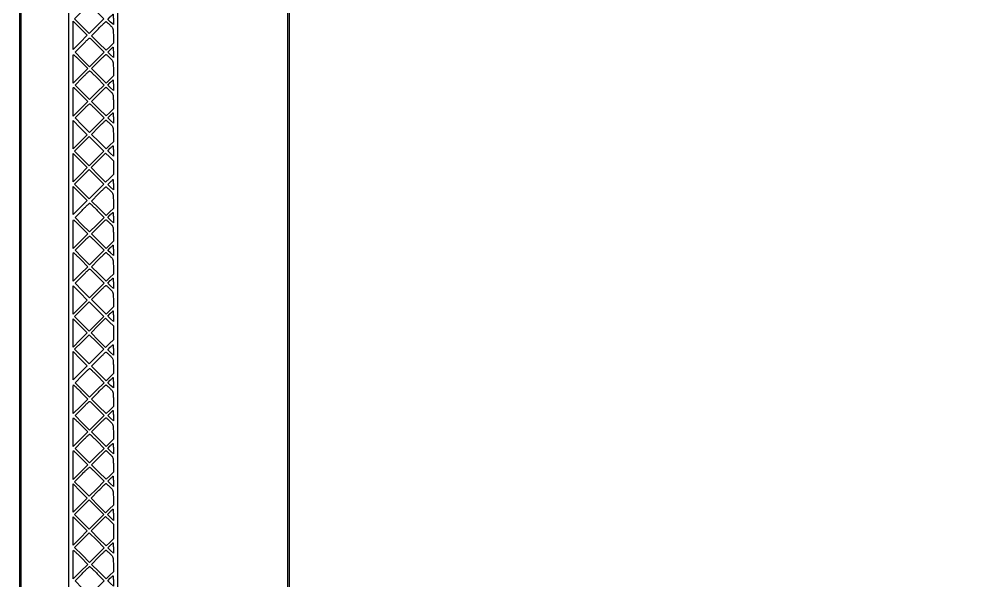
# Model space of a CAD drawing. Extents: x 0 to 836, y 5 to 589.
# Drawn here: x 693.1 to 781.4, y 216.5 to 268.6 of the extents above; entities that cross this region are included whole.
import ezdxf

# ---------------------------------------------------------------- set-up
doc = ezdxf.new("R2010")
doc.units = 0
doc.header["$MEASUREMENT"] = 0

msp = doc.modelspace()

# ---------------------------------------------------------------- linework, layer by layer
for points in [[(201.712326, 537.783562, -0.000001), (217.055896, 537.76491, -0.426088)], [(546.957638, 269.095817, -0.000001), (546.976289, 285.583213, -0.415883)], [(420.497259, 588.710259, 0.000013), (261.145696, 588.714318, 0.000021), (126.989856, 588.708632)], [(718.0002, 320.588723, -0.000011), (717.997333, 194.273324, -0.000202), (717.979042, 153.570589, -0.000014), (717.95733, 128.915092, -0.566366)], [(604.852986, 529.408162, -0.000002), (620.423836, 529.389509, -0.550615)], [(238.738155, 529.614638, -0.000002), (224.300981, 529.63329, -0.415836)], [(308.18842, 529.408162, -0.000002), (322.638019, 529.38951, -0.415836)], [(531.796111, 538.074638, -0.000002), (517.6951, 538.093291, -0.426056)], [(413.368417, 538.074638, -0.000002), (399.676779, 538.093291, -0.415815)], [(693.315638, 481.579418, -0.000002), (693.334294, 494.031443, -0.550517)], [(693.109162, 421.684687, -0.000002), (693.090507, 409.236574, -0.415775)], [(689.941022, 529.408162, -0.000003), (701.809045, 529.389505, -0.550493)], [(420.462, 4.7376), (836.1018, 4.7376), (836.1018, 4.9491, 0.047675), (836.091092, 5.061147, 0.173074), (836.05527, 5.121825, 0.144586), (835.98451, 5.152374, 0.030103), (835.848, 5.1606), (835.5942, 5.1606), (835.5942, 29.943407, 0.000223), (835.589332, 40.867792, 0.000628), (835.572933, 48.504221, 0.000026), (835.551504, 54.703733, 0.258997), (835.509671, 54.778456, -0.259848), (835.46748, 54.854103), (835.446278, 121.592707, -0.000059), (835.429914, 203.53197, -0.00002), (835.42504, 321.569549)], [(604.231838, 387.151416, -0.000003), (604.250494, 398.693431, -0.41574)], [(718.148241, 147.565102, 0.000075), (718.164575, 211.571705, 0.000026), (718.1694, 303.889409)], [(702.2646, 143.397), (702.2646, 190.8576), (702.5607, 190.8576, 0.025511), (702.696401, 190.864528, 0.075863), (702.7863, 190.887814, 0.129352), (702.837674, 190.927865, 0.164293), (702.8568, 190.9845, 0.164287), (702.837675, 191.041135, 0.129351), (702.786304, 191.081185, 0.075866), (702.696411, 191.104472, 0.025514), (702.560722, 191.1114), (702.264644, 191.1114), (702.243472, 351.987169)], [(697.6962, 349.6518), (697.6962, 191.1114), (697.4847, 191.1114, 0.04716), (697.39643, 191.103056, 0.088208), (697.3296, 191.07756, 0.118484), (697.288244, 191.03695, 0.140575), (697.2732, 190.9845, 0.140556), (697.28824, 190.932055, 0.118464), (697.329588, 190.891444, 0.088215), (697.396397, 190.865946, 0.047191), (697.484626, 190.8576), (697.696051, 190.8576), (697.717276, 143.123208, 0.00005), (697.733914, 112.583717, 0.000756)], [(598.142374, 133.226362, -0.000004), (607.061927, 133.207701, -0.425827)], [(693.1278, 285.7788), (693.1278, 227.872295), (693.1278, 169.96579), (692.701077, 170.217395, 0.009298)]]:
    msp.add_lwpolyline(points, format="xyb")
msp.add_lwpolyline([(693.297, 169.8768), (693.297, 227.791709), (693.297, 285.706618)])
for points in [[(700.2765, 267.9282), (699.60233, 267.250052), (698.92553, 267.926852), (698.24873, 268.603652), (698.9229, 269.2818), (699.59707, 269.959948), (700.27387, 269.283148), (700.95067, 268.606348)], [(698.774168, 266.427232), (698.1192, 265.772265), (698.1192, 267.0822), (698.1192, 268.392135), (698.774168, 267.737168), (699.429135, 267.0822)], [(698.774168, 257.205832), (698.1192, 256.550865), (698.1192, 257.8608), (698.1192, 259.170735), (698.774168, 258.515768), (699.429135, 257.8608)], [(700.2765, 255.6612), (699.60233, 254.983052), (698.92553, 255.659852), (698.24873, 256.336652), (698.9229, 257.0148), (699.59707, 257.692948), (700.27387, 257.016148), (700.95067, 256.339348)], [(698.774168, 254.160232), (698.1192, 253.505265), (698.1192, 254.8152), (698.1192, 256.125135), (698.774168, 255.470168), (699.429135, 254.8152)], [(701.8416, 254.8152), (701.8416, 254.173629), (701.479464, 253.818219), (701.117328, 253.46281), (700.445099, 254.139005), (699.772869, 254.8152), (700.445099, 255.491395), (701.117328, 256.16759), (701.479464, 255.812181), (701.8416, 255.456771)], [(700.2765, 252.6156), (699.60233, 251.937452), (698.92553, 252.614252), (698.24873, 253.291052), (698.9229, 253.9692), (699.59707, 254.647348), (700.27387, 253.970548), (700.95067, 253.293748)], [(698.774168, 251.114632), (698.1192, 250.459665), (698.1192, 251.7696), (698.1192, 253.079535), (698.774168, 252.424568), (699.429135, 251.7696)], [(698.774168, 241.893232), (698.1192, 241.238265), (698.1192, 242.5482), (698.1192, 243.858135), (698.774168, 243.203168), (699.429135, 242.5482)], [(700.2765, 240.3486), (699.60233, 239.670452), (698.92553, 240.347252), (698.24873, 241.024052), (698.9229, 241.7022), (699.59707, 242.380348), (700.27387, 241.703548), (700.95067, 241.026748)], [(698.774168, 238.847632), (698.1192, 238.192665), (698.1192, 239.5026), (698.1192, 240.812535), (698.774168, 240.157568), (699.429135, 239.5026)], [(701.8416, 239.5026), (701.8416, 238.861029), (701.479464, 238.505619), (701.117328, 238.15021), (700.445099, 238.826405), (699.772869, 239.5026), (700.445099, 240.178795), (701.117328, 240.85499), (701.479464, 240.499581), (701.8416, 240.144171)], [(700.2765, 237.303), (699.60233, 236.624852), (698.92553, 237.301652), (698.24873, 237.978452), (698.9229, 238.6566), (699.59707, 239.334748), (700.27387, 238.657948), (700.95067, 237.981148)], [(698.774168, 235.802032), (698.1192, 235.147065), (698.1192, 236.457), (698.1192, 237.766935), (698.774168, 237.111968), (699.429135, 236.457)], [(698.774168, 223.535032), (698.1192, 222.880065), (698.1192, 224.19), (698.1192, 225.499935), (698.774168, 224.844968), (699.429135, 224.19)], [(700.2765, 221.9904), (699.60233, 221.312252), (698.92553, 221.989052), (698.24873, 222.665852), (698.9229, 223.344), (699.59707, 224.022148), (700.27387, 223.345348), (700.95067, 222.668548)], [(698.774168, 220.489432), (698.1192, 219.834465), (698.1192, 221.1444), (698.1192, 222.454335), (698.774168, 221.799368), (699.429135, 221.1444)], [(701.8416, 221.101655), (701.8416, 220.417339), (701.50151, 220.08525), (701.161421, 219.753161), (700.466475, 220.448107), (699.77153, 221.143052), (700.444429, 221.819921), (701.117328, 222.49679), (701.479464, 222.141381), (701.8416, 221.785971)], [(700.319415, 218.904397), (699.642, 218.226982), (698.945365, 218.923617), (698.24873, 219.620252), (698.922338, 220.297835), (699.595947, 220.975418), (700.296389, 220.278615), (700.99683, 219.581812)]]:
    msp.add_lwpolyline(points, close=True)
for points in [[(701.8416, 268.546872), (701.8416, 268.065744), (701.587454, 268.309232), (701.333308, 268.552719), (701.560982, 268.79036, -0.005425), (701.650154, 268.881436, -0.008317), (701.729553, 268.958193, -0.003724), (701.798263, 269.021488, -0.186352), (701.815128, 269.028, -0.39481), (701.825825, 269.017994, -0.002934), (701.833824, 268.886669, -0.008584), (701.839697, 268.731356, -0.005157)], [(701.520783, 268.037931, -0.023128), (701.717566, 267.827144, -0.098766), (701.800865, 267.677492, -0.069835), (701.834472, 267.483547, -0.008033), (701.8416, 267.0399), (701.8416, 266.355139), (701.502187, 266.023711), (701.162774, 265.692283), (700.486931, 266.364163), (699.811087, 267.036043), (700.464809, 267.693621, -0.002913), (700.718343, 267.945697, -0.004636), (700.938461, 268.158036, -0.001211), (701.132012, 268.340427, -0.190583), (701.159248, 268.3512, -0.175863), (701.185193, 268.341783, -0.004416), (701.282245, 268.259177, -0.008954), (701.394889, 268.157983, -0.005921)], [(700.341991, 266.170821), (700.995713, 265.513243), (700.318857, 264.840356), (699.642, 264.167469), (698.965143, 264.840356), (698.288287, 265.513243), (698.942009, 266.170821, -0.00331), (699.195935, 266.422887, -0.005234), (699.417291, 266.635236, -0.001538), (699.611265, 266.816337, -0.189215), (699.642, 266.8284, -0.189215), (699.672735, 266.816337, -0.001538), (699.866709, 266.635236, -0.005234), (700.088065, 266.422887, -0.00331)], [(701.8416, 265.501272), (701.8416, 265.020144), (701.587454, 265.263632), (701.333308, 265.507119), (701.560982, 265.74476, -0.005425), (701.650154, 265.835836, -0.008317), (701.729553, 265.912593, -0.003724), (701.798263, 265.975888, -0.186352), (701.815128, 265.9824, -0.39481), (701.825825, 265.972394, -0.002934), (701.833824, 265.841069, -0.008584), (701.839697, 265.685756, -0.005157)], [(698.819191, 264.648021), (699.472913, 263.990443), (698.796057, 263.317556), (698.1192, 262.644669), (698.1192, 263.975135, -0.001629), (698.120862, 264.485301, -0.002717), (698.125996, 264.914776, -0.000298), (698.132857, 265.296297, -0.408783), (698.142335, 265.3056, -0.194734), (698.158153, 265.299197, -0.000411), (698.350704, 265.112436, -0.00269), (698.566897, 264.900128, -0.001656)], [(701.520783, 264.992331, -0.023128), (701.717566, 264.781544, -0.098766), (701.800865, 264.631892, -0.069835), (701.834472, 264.437947, -0.008033), (701.8416, 263.9943), (701.8416, 263.309539), (701.502187, 262.978111), (701.162774, 262.646683), (700.486931, 263.318563), (699.811087, 263.990443), (700.464809, 264.648021, -0.002913), (700.718343, 264.900097, -0.004636), (700.938461, 265.112436, -0.001211), (701.132012, 265.294827, -0.190583), (701.159248, 265.3056, -0.175863), (701.185193, 265.296183, -0.004416), (701.282245, 265.213577, -0.008954), (701.394889, 265.112383, -0.005921)], [(700.341991, 263.125221), (700.995713, 262.467643), (700.318857, 261.794756), (699.642, 261.121869), (698.965143, 261.794756), (698.288287, 262.467643), (698.942009, 263.125221, -0.00331), (699.195935, 263.377287, -0.005234), (699.417291, 263.589636, -0.001538), (699.611265, 263.770737, -0.189215), (699.642, 263.7828, -0.189215), (699.672735, 263.770737, -0.001538), (699.866709, 263.589636, -0.005234), (700.088065, 263.377287, -0.00331)], [(701.8416, 262.455672), (701.8416, 261.974544), (701.587454, 262.218032), (701.333308, 262.461519), (701.560982, 262.69916, -0.005425), (701.650154, 262.790236, -0.008317), (701.729553, 262.866993, -0.003724), (701.798263, 262.930288, -0.186352), (701.815128, 262.9368, -0.39481), (701.825825, 262.926794, -0.002934), (701.833824, 262.795469, -0.008584), (701.839697, 262.640156, -0.005157)], [(698.819191, 261.602421), (699.472913, 260.944843), (698.796057, 260.271956), (698.1192, 259.599069), (698.1192, 260.929535, -0.001629), (698.120862, 261.439701, -0.002717), (698.125996, 261.869176, -0.000298), (698.132857, 262.250697, -0.408783), (698.142335, 262.26, -0.194734), (698.158153, 262.253597, -0.000411), (698.350704, 262.066836, -0.00269), (698.566897, 261.854528, -0.001656)], [(701.520783, 261.946731, -0.023128), (701.717566, 261.735944, -0.098766), (701.800865, 261.586292, -0.069835), (701.834472, 261.392347, -0.008033), (701.8416, 260.9487), (701.8416, 260.263939), (701.502187, 259.932511), (701.162774, 259.601083), (700.486931, 260.272963), (699.811087, 260.944843), (700.464809, 261.602421, -0.002913), (700.718343, 261.854497, -0.004636), (700.938461, 262.066836, -0.001211), (701.132012, 262.249227, -0.190583), (701.159248, 262.26, -0.175863), (701.185193, 262.250583, -0.004416), (701.282245, 262.167977, -0.008954), (701.394889, 262.066783, -0.005921)], [(700.341991, 260.079621), (700.995713, 259.422043), (700.318857, 258.749156), (699.642, 258.076269), (698.965143, 258.749156), (698.288287, 259.422043), (698.942009, 260.079621, -0.00331), (699.195935, 260.331687, -0.005234), (699.417291, 260.544036, -0.001538), (699.611265, 260.725137, -0.189215), (699.642, 260.7372, -0.189215), (699.672735, 260.725137, -0.001538), (699.866709, 260.544036, -0.005234), (700.088065, 260.331687, -0.00331)], [(701.8416, 259.410072), (701.8416, 258.928944), (701.587454, 259.172432), (701.333308, 259.415919), (701.560982, 259.65356, -0.005425), (701.650154, 259.744636, -0.008317), (701.729553, 259.821393, -0.003724), (701.798263, 259.884688, -0.186352), (701.815128, 259.8912, -0.39481), (701.825825, 259.881194, -0.002934), (701.833824, 259.749869, -0.008584), (701.839697, 259.594556, -0.005157)], [(701.520783, 258.901131, -0.023128), (701.717566, 258.690344, -0.098766), (701.800865, 258.540692, -0.069835), (701.834472, 258.346747, -0.008033), (701.8416, 257.9031), (701.8416, 257.218339), (701.502187, 256.886911), (701.162774, 256.555483), (700.486931, 257.227363), (699.811087, 257.899243), (700.464809, 258.556821, -0.002913), (700.718343, 258.808897, -0.004636), (700.938461, 259.021236, -0.001211), (701.132012, 259.203627, -0.190583), (701.159248, 259.2144, -0.175863), (701.185193, 259.204983, -0.004416), (701.282245, 259.122377, -0.008954), (701.394889, 259.021183, -0.005921)], [(701.8416, 256.364472), (701.8416, 255.883344), (701.587454, 256.126832), (701.333308, 256.370319), (701.560982, 256.60796, -0.005425), (701.650154, 256.699036, -0.008317), (701.729553, 256.775793, -0.003724), (701.798263, 256.839088, -0.186352), (701.815128, 256.8456, -0.39481), (701.825825, 256.835594, -0.002934), (701.833824, 256.704269, -0.008584), (701.839697, 256.548956, -0.005157)], [(701.8416, 253.234272), (701.8416, 252.753144), (701.587454, 252.996632), (701.333308, 253.240119), (701.560982, 253.47776, -0.005425), (701.650154, 253.568836, -0.008317), (701.729553, 253.645593, -0.003724), (701.798263, 253.708888, -0.186352), (701.815128, 253.7154, -0.39481), (701.825825, 253.705394, -0.002934), (701.833824, 253.574069, -0.008584), (701.839697, 253.418756, -0.005157)], [(701.520783, 252.725331, -0.023128), (701.717566, 252.514544, -0.098766), (701.800865, 252.364892, -0.069835), (701.834472, 252.170947, -0.008033), (701.8416, 251.7273), (701.8416, 251.042539), (701.502187, 250.711111), (701.162774, 250.379683), (700.486931, 251.051563), (699.811087, 251.723443), (700.464809, 252.381021, -0.002913), (700.718343, 252.633097, -0.004636), (700.938461, 252.845436, -0.001211), (701.132012, 253.027827, -0.190583), (701.159248, 253.0386, -0.175863), (701.185193, 253.029183, -0.004416), (701.282245, 252.946577, -0.008954), (701.394889, 252.845383, -0.005921)], [(700.341991, 250.858221), (700.995713, 250.200643), (700.318857, 249.527756), (699.642, 248.854869), (698.965143, 249.527756), (698.288287, 250.200643), (698.942009, 250.858221, -0.00331), (699.195935, 251.110287, -0.005234), (699.417291, 251.322636, -0.001538), (699.611265, 251.503737, -0.189215), (699.642, 251.5158, -0.189215), (699.672735, 251.503737, -0.001538), (699.866709, 251.322636, -0.005234), (700.088065, 251.110287, -0.00331)], [(698.819191, 249.335421), (699.472913, 248.677843), (698.796057, 248.004956), (698.1192, 247.332069), (698.1192, 248.662535, -0.001629), (698.120862, 249.172701, -0.002717), (698.125996, 249.602176, -0.000298), (698.132857, 249.983697, -0.408783), (698.142335, 249.993, -0.194734), (698.158153, 249.986597, -0.000411), (698.350704, 249.799836, -0.00269), (698.566897, 249.587528, -0.001656)], [(701.520783, 249.679731, -0.023128), (701.717566, 249.468944, -0.098766), (701.800865, 249.319292, -0.069835), (701.834472, 249.125347, -0.008033), (701.8416, 248.6817), (701.8416, 247.996939), (701.502187, 247.665511), (701.162774, 247.334083), (700.486931, 248.005963), (699.811087, 248.677843), (700.464809, 249.335421, -0.002913), (700.718343, 249.587497, -0.004636), (700.938461, 249.799836, -0.001211), (701.132012, 249.982227, -0.190583), (701.159248, 249.993, -0.175863), (701.185193, 249.983583, -0.004416), (701.282245, 249.900977, -0.008954), (701.394889, 249.799783, -0.005921)], [(701.8416, 250.188672), (701.8416, 249.707544), (701.587454, 249.951032), (701.333308, 250.194519), (701.560982, 250.43216, -0.005425), (701.650154, 250.523236, -0.008317), (701.729553, 250.599993, -0.003724), (701.798263, 250.663288, -0.186352), (701.815128, 250.6698, -0.39481), (701.825825, 250.659794, -0.002934), (701.833824, 250.528469, -0.008584), (701.839697, 250.373156, -0.005157)], [(700.341991, 247.812621), (700.995713, 247.155043), (700.318857, 246.482156), (699.642, 245.809269), (698.965143, 246.482156), (698.288287, 247.155043), (698.942009, 247.812621, -0.00331), (699.195935, 248.064687, -0.005234), (699.417291, 248.277036, -0.001538), (699.611265, 248.458137, -0.189215), (699.642, 248.4702, -0.189215), (699.672735, 248.458137, -0.001538), (699.866709, 248.277036, -0.005234), (700.088065, 248.064687, -0.00331)], [(701.8416, 247.143072), (701.8416, 246.661944), (701.587454, 246.905432), (701.333308, 247.148919), (701.560982, 247.38656, -0.005425), (701.650154, 247.477636, -0.008317), (701.729553, 247.554393, -0.003724), (701.798263, 247.617688, -0.186352), (701.815128, 247.6242, -0.39481), (701.825825, 247.614194, -0.002934), (701.833824, 247.482869, -0.008584), (701.839697, 247.327556, -0.005157)], [(698.819191, 246.289821), (699.472913, 245.632243), (698.796057, 244.959356), (698.1192, 244.286469), (698.1192, 245.616935, -0.001629), (698.120862, 246.127101, -0.002717), (698.125996, 246.556576, -0.000298), (698.132857, 246.938097, -0.408783), (698.142335, 246.9474, -0.194734), (698.158153, 246.940997, -0.000411), (698.350704, 246.754236, -0.00269), (698.566897, 246.541928, -0.001656)], [(701.520783, 246.634131, -0.023128), (701.717566, 246.423344, -0.098766), (701.800865, 246.273692, -0.069835), (701.834472, 246.079747, -0.008033), (701.8416, 245.6361), (701.8416, 244.951339), (701.502187, 244.619911), (701.162774, 244.288483), (700.486931, 244.960363), (699.811087, 245.632243), (700.464809, 246.289821, -0.002913), (700.718343, 246.541897, -0.004636), (700.938461, 246.754236, -0.001211), (701.132012, 246.936627, -0.190583), (701.159248, 246.9474, -0.175863), (701.185193, 246.937983, -0.004416), (701.282245, 246.855377, -0.008954), (701.394889, 246.754183, -0.005921)], [(700.341991, 244.767021), (700.995713, 244.109443), (700.318857, 243.436556), (699.642, 242.763669), (698.965143, 243.436556), (698.288287, 244.109443), (698.942009, 244.767021, -0.00331), (699.195935, 245.019087, -0.005234), (699.417291, 245.231436, -0.001538), (699.611265, 245.412537, -0.189215), (699.642, 245.4246, -0.189215), (699.672735, 245.412537, -0.001538), (699.866709, 245.231436, -0.005234), (700.088065, 245.019087, -0.00331)], [(701.520783, 243.588531, -0.023128), (701.717566, 243.377744, -0.098766), (701.800865, 243.228092, -0.069835), (701.834472, 243.034147, -0.008033), (701.8416, 242.5905), (701.8416, 241.905739), (701.502187, 241.574311), (701.162774, 241.242883), (700.486931, 241.914763), (699.811087, 242.586643), (700.464809, 243.244221, -0.002913), (700.718343, 243.496297, -0.004636), (700.938461, 243.708636, -0.001211), (701.132012, 243.891027, -0.190583), (701.159248, 243.9018, -0.175863), (701.185193, 243.892383, -0.004416), (701.282245, 243.809777, -0.008954), (701.394889, 243.708583, -0.005921)], [(701.8416, 244.097472), (701.8416, 243.616344), (701.587454, 243.859832), (701.333308, 244.103319), (701.560982, 244.34096, -0.005425), (701.650154, 244.432036, -0.008317), (701.729553, 244.508793, -0.003724), (701.798263, 244.572088, -0.186352), (701.815128, 244.5786, -0.39481), (701.825825, 244.568594, -0.002934), (701.833824, 244.437269, -0.008584), (701.839697, 244.281956, -0.005157)], [(701.8416, 241.051872), (701.8416, 240.570744), (701.587454, 240.814232), (701.333308, 241.057719), (701.560982, 241.29536, -0.005425), (701.650154, 241.386436, -0.008317), (701.729553, 241.463193, -0.003724), (701.798263, 241.526488, -0.186352), (701.815128, 241.533, -0.39481), (701.825825, 241.522994, -0.002934), (701.833824, 241.391669, -0.008584), (701.839697, 241.236356, -0.005157)], [(701.520783, 237.412731, -0.023128), (701.717566, 237.201944, -0.098766), (701.800865, 237.052292, -0.069835), (701.834472, 236.858347, -0.008033), (701.8416, 236.4147), (701.8416, 235.729939), (701.502187, 235.398511), (701.162774, 235.067083), (700.486931, 235.738963), (699.811087, 236.410843), (700.464809, 237.068421, -0.002913), (700.718343, 237.320497, -0.004636), (700.938461, 237.532836, -0.001211), (701.132012, 237.715227, -0.190583), (701.159248, 237.726, -0.175863), (701.185193, 237.716583, -0.004416), (701.282245, 237.633977, -0.008954), (701.394889, 237.532783, -0.005921)], [(701.8416, 237.921672), (701.8416, 237.440544), (701.587454, 237.684032), (701.333308, 237.927519), (701.560982, 238.16516, -0.005425), (701.650154, 238.256236, -0.008317), (701.729553, 238.332993, -0.003724), (701.798263, 238.396288, -0.186352), (701.815128, 238.4028, -0.39481), (701.825825, 238.392794, -0.002934), (701.833824, 238.261469, -0.008584), (701.839697, 238.106156, -0.005157)], [(700.341991, 235.545621), (700.995713, 234.888043), (700.318857, 234.215156), (699.642, 233.542269), (698.965143, 234.215156), (698.288287, 234.888043), (698.942009, 235.545621, -0.00331), (699.195935, 235.797687, -0.005234), (699.417291, 236.010036, -0.001538), (699.611265, 236.191137, -0.189215), (699.642, 236.2032, -0.189215), (699.672735, 236.191137, -0.001538), (699.866709, 236.010036, -0.005234), (700.088065, 235.797687, -0.00331)], [(701.8416, 234.876072), (701.8416, 234.394944), (701.587454, 234.638432), (701.333308, 234.881919), (701.560982, 235.11956, -0.005425), (701.650154, 235.210636, -0.008317), (701.729553, 235.287393, -0.003724), (701.798263, 235.350688, -0.186352), (701.815128, 235.3572, -0.39481), (701.825825, 235.347194, -0.002934), (701.833824, 235.215869, -0.008584), (701.839697, 235.060556, -0.005157)], [(698.819191, 234.022821), (699.472913, 233.365243), (698.796057, 232.692356), (698.1192, 232.019469), (698.1192, 233.349935, -0.001629), (698.120862, 233.860101, -0.002717), (698.125996, 234.289576, -0.000298), (698.132857, 234.671097, -0.408783), (698.142335, 234.6804, -0.194734), (698.158153, 234.673997, -0.000411), (698.350704, 234.487236, -0.00269), (698.566897, 234.274928, -0.001656)], [(701.520783, 234.367131, -0.023128), (701.717566, 234.156344, -0.098766), (701.800865, 234.006692, -0.069835), (701.834472, 233.812747, -0.008033), (701.8416, 233.3691), (701.8416, 232.684339), (701.502187, 232.352911), (701.162774, 232.021483), (700.486931, 232.693363), (699.811087, 233.365243), (700.464809, 234.022821, -0.002913), (700.718343, 234.274897, -0.004636), (700.938461, 234.487236, -0.001211), (701.132012, 234.669627, -0.190583), (701.159248, 234.6804, -0.175863), (701.185193, 234.670983, -0.004416), (701.282245, 234.588377, -0.008954), (701.394889, 234.487183, -0.005921)], [(700.341991, 232.500021), (700.995713, 231.842443), (700.318857, 231.169556), (699.642, 230.496669), (698.965143, 231.169556), (698.288287, 231.842443), (698.942009, 232.500021, -0.00331), (699.195935, 232.752087, -0.005234), (699.417291, 232.964436, -0.001538), (699.611265, 233.145537, -0.189215), (699.642, 233.1576, -0.189215), (699.672735, 233.145537, -0.001538), (699.866709, 232.964436, -0.005234), (700.088065, 232.752087, -0.00331)], [(698.819191, 230.977221), (699.472913, 230.319643), (698.796057, 229.646756), (698.1192, 228.973869), (698.1192, 230.304335, -0.001629), (698.120862, 230.814501, -0.002717), (698.125996, 231.243976, -0.000298), (698.132857, 231.625497, -0.408783), (698.142335, 231.6348, -0.194734), (698.158153, 231.628397, -0.000411), (698.350704, 231.441636, -0.00269), (698.566897, 231.229328, -0.001656)], [(701.520783, 231.321531, -0.023128), (701.717566, 231.110744, -0.098766), (701.800865, 230.961092, -0.069835), (701.834472, 230.767147, -0.008033), (701.8416, 230.3235), (701.8416, 229.638739), (701.502187, 229.307311), (701.162774, 228.975883), (700.486931, 229.647763), (699.811087, 230.319643), (700.464809, 230.977221, -0.002913), (700.718343, 231.229297, -0.004636), (700.938461, 231.441636, -0.001211), (701.132012, 231.624027, -0.190583), (701.159248, 231.6348, -0.175863), (701.185193, 231.625383, -0.004416), (701.282245, 231.542777, -0.008954), (701.394889, 231.441583, -0.005921)], [(701.8416, 231.830472), (701.8416, 231.349344), (701.587454, 231.592832), (701.333308, 231.836319), (701.560982, 232.07396, -0.005425), (701.650154, 232.165036, -0.008317), (701.729553, 232.241793, -0.003724), (701.798263, 232.305088, -0.186352), (701.815128, 232.3116, -0.39481), (701.825825, 232.301594, -0.002934), (701.833824, 232.170269, -0.008584), (701.839697, 232.014956, -0.005157)], [(700.341991, 229.454421), (700.995713, 228.796843), (700.318857, 228.123956), (699.642, 227.451069), (698.965143, 228.123956), (698.288287, 228.796843), (698.942009, 229.454421, -0.00331), (699.195935, 229.706487, -0.005234), (699.417291, 229.918836, -0.001538), (699.611265, 230.099937, -0.189215), (699.642, 230.112, -0.189215), (699.672735, 230.099937, -0.001538), (699.866709, 229.918836, -0.005234), (700.088065, 229.706487, -0.00331)], [(701.8416, 228.784872), (701.8416, 228.303744), (701.587454, 228.547232), (701.333308, 228.790719), (701.560982, 229.02836, -0.005425), (701.650154, 229.119436, -0.008317), (701.729553, 229.196193, -0.003724), (701.798263, 229.259488, -0.186352), (701.815128, 229.266, -0.39481), (701.825825, 229.255994, -0.002934), (701.833824, 229.124669, -0.008584), (701.839697, 228.969356, -0.005157)], [(698.819191, 227.931621), (699.472913, 227.274043), (698.796057, 226.601156), (698.1192, 225.928269), (698.1192, 227.258735, -0.001629), (698.120862, 227.768901, -0.002717), (698.125996, 228.198376, -0.000298), (698.132857, 228.579897, -0.408783), (698.142335, 228.5892, -0.194734), (698.158153, 228.582797, -0.000411), (698.350704, 228.396036, -0.00269), (698.566897, 228.183728, -0.001656)], [(701.520783, 228.275931, -0.023128), (701.717566, 228.065144, -0.098766), (701.800865, 227.915492, -0.069835), (701.834472, 227.721547, -0.008033), (701.8416, 227.2779), (701.8416, 226.593139), (701.502187, 226.261711), (701.162774, 225.930283), (700.486931, 226.602163), (699.811087, 227.274043), (700.464809, 227.931621, -0.002913), (700.718343, 228.183697, -0.004636), (700.938461, 228.396036, -0.001211), (701.132012, 228.578427, -0.190583), (701.159248, 228.5892, -0.175863), (701.185193, 228.579783, -0.004416), (701.282245, 228.497177, -0.008954), (701.394889, 228.395983, -0.005921)], [(700.341933, 226.40888), (700.995596, 225.751361), (700.295772, 225.055171), (699.595947, 224.358982), (698.923008, 225.035891), (698.250069, 225.7128), (698.9229, 226.3896, -0.003216), (699.184153, 226.649036, -0.005093), (699.411678, 226.86759, -0.001457), (699.611214, 227.054295, -0.189541), (699.642, 227.0664, -0.189214), (699.672735, 227.054337, -0.001538), (699.866691, 226.873254, -0.005234), (700.088029, 226.660923, -0.00331)], [(701.8416, 225.739272), (701.8416, 225.258144), (701.587454, 225.501632), (701.333308, 225.745119), (701.560982, 225.98276, -0.005425), (701.650154, 226.073836, -0.008317), (701.729553, 226.150593, -0.003724), (701.798263, 226.213888, -0.186352), (701.815128, 226.2204, -0.39481), (701.825825, 226.210394, -0.002934), (701.833824, 226.079069, -0.008584), (701.839697, 225.923756, -0.005157)], [(701.520783, 225.230331, -0.023123), (701.717549, 225.019567, -0.098739), (701.800852, 224.869934, -0.069855), (701.834467, 224.676045, -0.008045), (701.8416, 224.232745), (701.8416, 223.548429), (701.479464, 223.193019), (701.117328, 222.83761), (700.445099, 223.513805), (699.772869, 224.19), (700.4457, 224.8668, -0.002831), (700.706561, 225.126246, -0.004511), (700.932847, 225.34479, -0.001147), (701.131973, 225.532795, -0.190865), (701.159248, 225.5436, -0.175863), (701.185193, 225.534183, -0.004416), (701.282245, 225.451577, -0.008954), (701.394889, 225.350383, -0.005921)], [(701.8416, 222.647677), (701.8416, 222.120554), (701.570164, 222.39199), (701.298728, 222.663426), (701.543692, 222.919113, -0.005043), (701.639493, 223.017109, -0.007778), (701.724474, 223.099692, -0.003273), (701.798155, 223.168193, -0.18777), (701.815128, 223.1748, -0.396752), (701.825843, 223.164709, -0.002451), (701.833824, 223.019958, -0.007838), (701.839697, 222.849798, -0.004707)], [(701.8416, 219.563472), (701.8416, 219.082344), (701.587454, 219.325832), (701.333308, 219.569319), (701.560982, 219.80696, -0.005425), (701.650154, 219.898036, -0.008317), (701.729553, 219.974793, -0.003724), (701.798263, 220.038088, -0.186352), (701.815128, 220.0446, -0.39481), (701.825825, 220.034594, -0.002934), (701.833824, 219.903269, -0.008584), (701.839697, 219.747956, -0.005157)], [(698.819191, 218.710221), (699.472913, 218.052643), (698.796057, 217.379756), (698.1192, 216.706869), (698.1192, 218.037335, -0.001629), (698.120862, 218.547501, -0.002717), (698.125996, 218.976976, -0.000298), (698.132857, 219.358497, -0.408783), (698.142335, 219.3678, -0.194734), (698.158153, 219.361397, -0.000411), (698.350704, 219.174636, -0.00269), (698.566897, 218.962328, -0.001656)], [(701.520783, 219.054531, -0.023128), (701.717566, 218.843744, -0.098766), (701.800865, 218.694092, -0.069835), (701.834472, 218.500147, -0.008033), (701.8416, 218.0565), (701.8416, 217.371739), (701.502187, 217.040311), (701.162774, 216.708883), (700.486931, 217.380763), (699.811087, 218.052643), (700.464809, 218.710221, -0.002913), (700.718343, 218.962297, -0.004636), (700.938461, 219.174636, -0.001211), (701.132012, 219.357027, -0.190583), (701.159248, 219.3678, -0.175863), (701.185193, 219.358383, -0.004416), (701.282245, 219.275777, -0.008954), (701.394889, 219.174583, -0.005921)], [(700.341991, 217.187421), (700.995713, 216.529843), (700.318857, 215.856956), (699.642, 215.184069), (698.965143, 215.856956), (698.288287, 216.529843), (698.942009, 217.187421, -0.00331), (699.195935, 217.439487, -0.005234), (699.417291, 217.651836, -0.001538), (699.611265, 217.832937, -0.189215), (699.642, 217.845, -0.189215), (699.672735, 217.832937, -0.001538), (699.866709, 217.651836, -0.005234), (700.088065, 217.439487, -0.00331)], [(701.8416, 216.517872), (701.8416, 216.036744), (701.587454, 216.280232), (701.333308, 216.523719), (701.560982, 216.76136, -0.005425), (701.650154, 216.852436, -0.008317), (701.729553, 216.929193, -0.003724), (701.798263, 216.992488, -0.186352), (701.815128, 216.999, -0.39481), (701.825825, 216.988994, -0.002934), (701.833824, 216.857669, -0.008584), (701.839697, 216.702356, -0.005157)]]:
    msp.add_lwpolyline(points, format="xyb", close=True)

doc.saveas('drawing.dxf')
